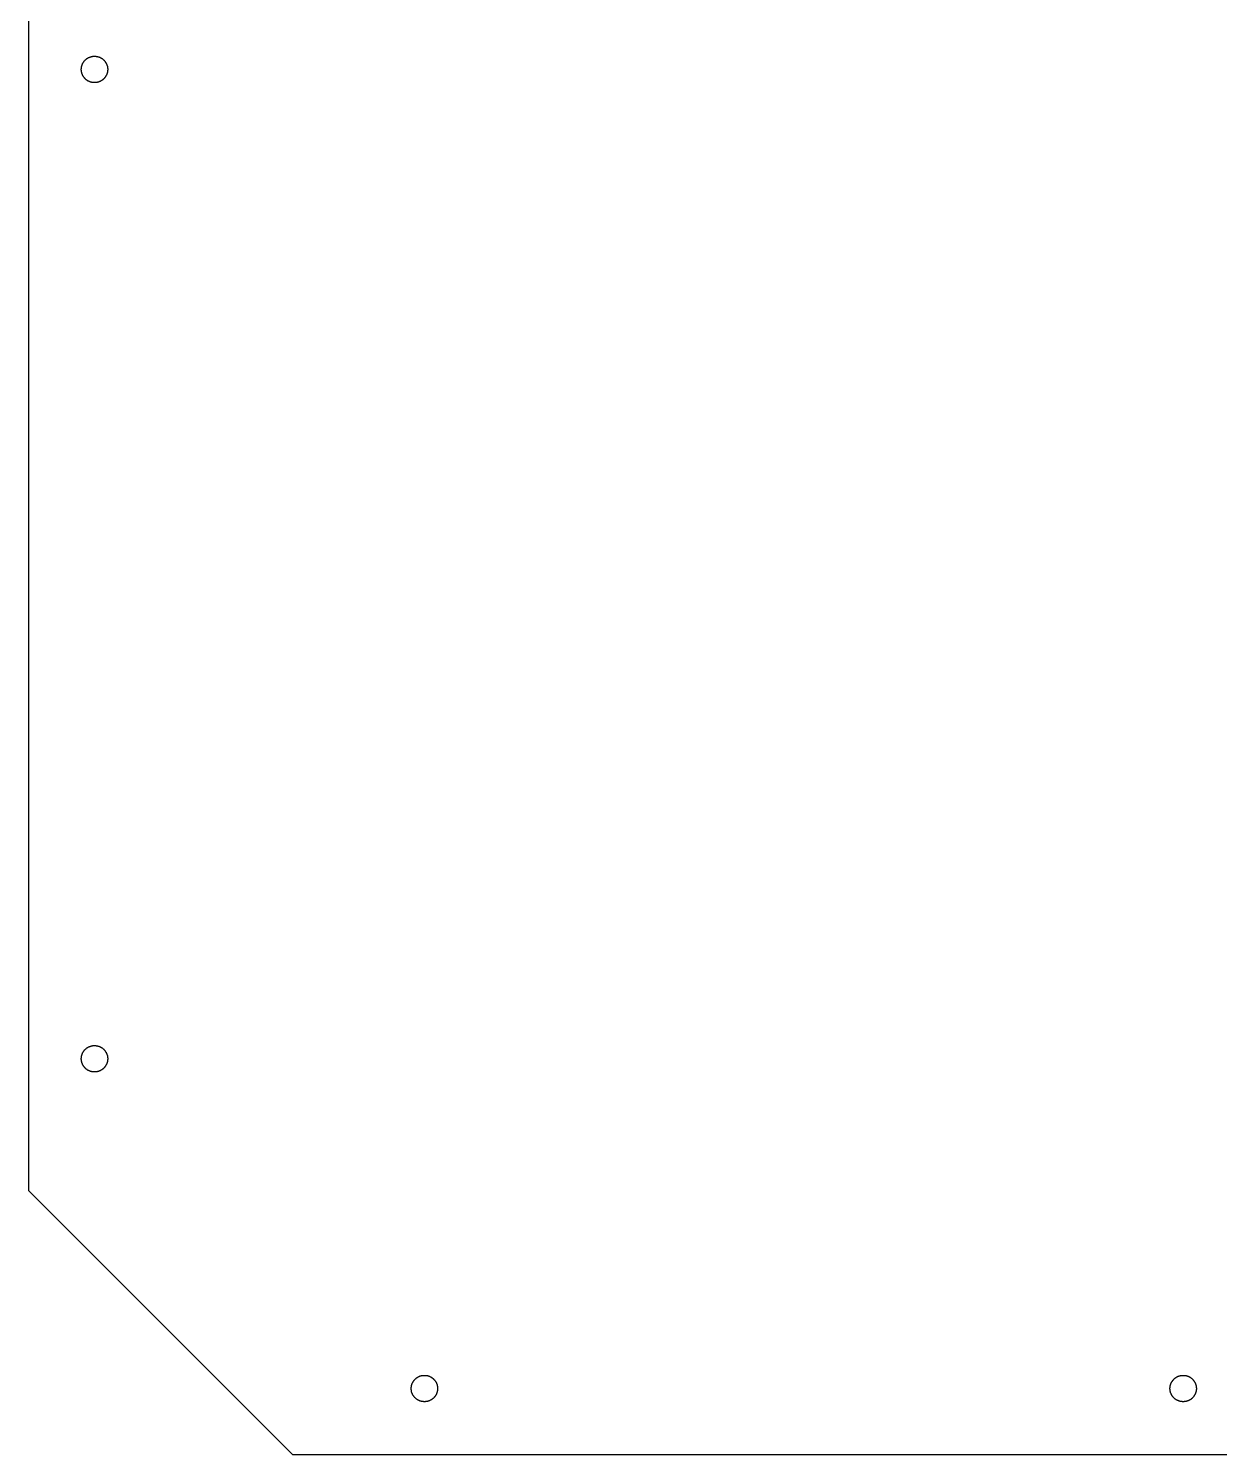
# Model space of a CAD drawing. Extents: x 236 to 586, y -178 to 243.
# Drawn here: x 236.4 to 416.9, y -177.5 to 38.7 of the extents above; entities that cross this region are included whole.
import ezdxf

# ---------------------------------------------------------------- set-up
doc = ezdxf.new("R2010")
doc.units = 0
doc.layers.get('0').update_dxf_attribs({"linetype": 'continuous'})

# ---------------------------------------------------------------- blocks, each defined once
blk = doc.blocks.new('PART__FEATURE')
at = {"color": 0}
for p, q in [((236.38, 202.5), (236.38, -137.5)), ((236.38, -137.5), (276.38, -177.5)), ((276.38, -177.5), (546.38, -177.5))]:
    blk.add_line(p, q, dxfattribs=at)
for points in [[(246.38, 30.5), (246.33, 30.5), (246.28, 30.5), (246.23, 30.51), (246.18, 30.51), (246.13, 30.52), (246.08, 30.52), (246.03, 30.53), (245.98, 30.54), (245.94, 30.55), (245.89, 30.56), (245.84, 30.58), (245.79, 30.59), (245.74, 30.6), (245.7, 30.62), (245.65, 30.64), (245.6, 30.66), (245.56, 30.68), (245.51, 30.7), (245.47, 30.72), (245.42, 30.74), (245.38, 30.77), (245.34, 30.79), (245.29, 30.82), (245.25, 30.85), (245.21, 30.88), (245.17, 30.91), (245.13, 30.94), (245.09, 30.97), (245.06, 31), (245.02, 31.04), (244.98, 31.07), (244.95, 31.11), (244.91, 31.14), (244.88, 31.18), (244.85, 31.22), (244.82, 31.26), (244.78, 31.3), (244.76, 31.34), (244.73, 31.38), (244.7, 31.42), (244.67, 31.46), (244.65, 31.5), (244.62, 31.55), (244.6, 31.59), (244.58, 31.64), (244.56, 31.68), (244.54, 31.73), (244.52, 31.78), (244.5, 31.82), (244.48, 31.87), (244.47, 31.92), (244.45, 31.97), (244.44, 32.01), (244.43, 32.06), (244.42, 32.11), (244.41, 32.16), (244.4, 32.21), (244.4, 32.26), (244.39, 32.31), (244.39, 32.36), (244.38, 32.41), (244.38, 32.46), (244.38, 32.51), (244.38, 32.56), (244.38, 32.61), (244.39, 32.66), (244.39, 32.71), (244.4, 32.76), (244.41, 32.81), (244.41, 32.86), (244.42, 32.91), (244.43, 32.95), (244.45, 33), (244.46, 33.05), (244.47, 33.1), (244.49, 33.15), (244.51, 33.19), (244.52, 33.24), (244.54, 33.29), (244.56, 33.33), (244.58, 33.38), (244.61, 33.42), (244.63, 33.47), (244.66, 33.51), (244.68, 33.55), (244.71, 33.59), (244.74, 33.64), (244.76, 33.68), (244.79, 33.72), (244.83, 33.76), (244.86, 33.79), (244.89, 33.83), (244.92, 33.87), (244.96, 33.91), (244.99, 33.94), (245.03, 33.97), (245.07, 34.01), (245.11, 34.04), (245.15, 34.07), (245.18, 34.1), (245.23, 34.13), (245.27, 34.16), (245.31, 34.19), (245.35, 34.21), (245.39, 34.24), (245.44, 34.26), (245.48, 34.29), (245.53, 34.31), (245.57, 34.33), (245.62, 34.35), (245.67, 34.37), (245.71, 34.38), (245.76, 34.4), (245.81, 34.42), (245.86, 34.43), (245.9, 34.44), (245.95, 34.45), (246, 34.46), (246.05, 34.47), (246.1, 34.48), (246.15, 34.49), (246.2, 34.49), (246.25, 34.5), (246.3, 34.5), (246.35, 34.5), (246.4, 34.5), (246.45, 34.5), (246.5, 34.5), (246.55, 34.49), (246.6, 34.49), (246.65, 34.48), (246.7, 34.47), (246.75, 34.47), (246.8, 34.46), (246.84, 34.45), (246.89, 34.43), (246.94, 34.42), (246.99, 34.41), (247.04, 34.39), (247.08, 34.37), (247.13, 34.35), (247.18, 34.34), (247.22, 34.32), (247.27, 34.29), (247.31, 34.27), (247.36, 34.25), (247.4, 34.22), (247.44, 34.2), (247.48, 34.17), (247.53, 34.14), (247.57, 34.11), (247.61, 34.08), (247.64, 34.05), (247.68, 34.02), (247.72, 33.99), (247.76, 33.95), (247.79, 33.92), (247.83, 33.88), (247.86, 33.84), (247.9, 33.81), (247.93, 33.77), (247.96, 33.73), (247.99, 33.69), (248.02, 33.65), (248.05, 33.61), (248.07, 33.57), (248.1, 33.52), (248.13, 33.48), (248.15, 33.44), (248.17, 33.39), (248.19, 33.35), (248.21, 33.3), (248.23, 33.26), (248.25, 33.21), (248.27, 33.16), (248.29, 33.11), (248.3, 33.07), (248.31, 33.02), (248.33, 32.97), (248.34, 32.92), (248.35, 32.87), (248.36, 32.82), (248.36, 32.77), (248.37, 32.72), (248.37, 32.67), (248.38, 32.62), (248.38, 32.57), (248.38, 32.52), (248.38, 32.47), (248.38, 32.42), (248.38, 32.37), (248.37, 32.33), (248.37, 32.28), (248.36, 32.23), (248.36, 32.18), (248.35, 32.13), (248.34, 32.08), (248.33, 32.03), (248.31, 31.98), (248.3, 31.93), (248.28, 31.88), (248.27, 31.84), (248.25, 31.79), (248.23, 31.74), (248.21, 31.7), (248.19, 31.65), (248.17, 31.61), (248.15, 31.56), (248.12, 31.52), (248.1, 31.48), (248.07, 31.43), (248.05, 31.39), (248.02, 31.35), (247.99, 31.31), (247.96, 31.27), (247.93, 31.23), (247.9, 31.19), (247.86, 31.15), (247.83, 31.12), (247.79, 31.08), (247.76, 31.05), (247.72, 31.01), (247.68, 30.98), (247.64, 30.95), (247.61, 30.92), (247.57, 30.89), (247.52, 30.86), (247.48, 30.83), (247.44, 30.8), (247.4, 30.78), (247.36, 30.75), (247.31, 30.73), (247.27, 30.71), (247.22, 30.68), (247.18, 30.66), (247.13, 30.65), (247.08, 30.63), (247.04, 30.61), (246.99, 30.59), (246.94, 30.58), (246.89, 30.57), (246.84, 30.55), (246.8, 30.54), (246.75, 30.53), (246.7, 30.52), (246.65, 30.52), (246.6, 30.51), (246.55, 30.51), (246.5, 30.5), (246.45, 30.5), (246.4, 30.5)], [(246.38, -119.5), (246.33, -119.5), (246.28, -119.5), (246.23, -119.49), (246.18, -119.49), (246.13, -119.48), (246.08, -119.48), (246.03, -119.47), (245.98, -119.46), (245.94, -119.45), (245.89, -119.44), (245.84, -119.42), (245.79, -119.41), (245.74, -119.4), (245.7, -119.38), (245.65, -119.36), (245.6, -119.34), (245.56, -119.32), (245.51, -119.3), (245.47, -119.28), (245.42, -119.26), (245.38, -119.23), (245.34, -119.21), (245.29, -119.18), (245.25, -119.15), (245.21, -119.12), (245.17, -119.09), (245.13, -119.06), (245.09, -119.03), (245.06, -119), (245.02, -118.96), (244.98, -118.93), (244.95, -118.89), (244.91, -118.86), (244.88, -118.82), (244.85, -118.78), (244.82, -118.74), (244.78, -118.7), (244.76, -118.66), (244.73, -118.62), (244.7, -118.58), (244.67, -118.54), (244.65, -118.5), (244.62, -118.45), (244.6, -118.41), (244.58, -118.36), (244.56, -118.32), (244.54, -118.27), (244.52, -118.22), (244.5, -118.18), (244.48, -118.13), (244.47, -118.08), (244.45, -118.03), (244.44, -117.99), (244.43, -117.94), (244.42, -117.89), (244.41, -117.84), (244.4, -117.79), (244.4, -117.74), (244.39, -117.69), (244.39, -117.64), (244.38, -117.59), (244.38, -117.54), (244.38, -117.49), (244.38, -117.44), (244.38, -117.39), (244.39, -117.34), (244.39, -117.29), (244.4, -117.24), (244.41, -117.19), (244.41, -117.14), (244.42, -117.09), (244.43, -117.05), (244.45, -117), (244.46, -116.95), (244.47, -116.9), (244.49, -116.85), (244.51, -116.81), (244.52, -116.76), (244.54, -116.71), (244.56, -116.67), (244.58, -116.62), (244.61, -116.58), (244.63, -116.53), (244.66, -116.49), (244.68, -116.45), (244.71, -116.41), (244.74, -116.36), (244.76, -116.32), (244.79, -116.28), (244.83, -116.24), (244.86, -116.21), (244.89, -116.17), (244.92, -116.13), (244.96, -116.09), (244.99, -116.06), (245.03, -116.03), (245.07, -115.99), (245.11, -115.96), (245.15, -115.93), (245.18, -115.9), (245.23, -115.87), (245.27, -115.84), (245.31, -115.81), (245.35, -115.79), (245.39, -115.76), (245.44, -115.74), (245.48, -115.71), (245.53, -115.69), (245.57, -115.67), (245.62, -115.65), (245.67, -115.63), (245.71, -115.62), (245.76, -115.6), (245.81, -115.58), (245.86, -115.57), (245.9, -115.56), (245.95, -115.55), (246, -115.54), (246.05, -115.53), (246.1, -115.52), (246.15, -115.51), (246.2, -115.51), (246.25, -115.5), (246.3, -115.5), (246.35, -115.5), (246.4, -115.5), (246.45, -115.5), (246.5, -115.5), (246.55, -115.51), (246.6, -115.51), (246.65, -115.52), (246.7, -115.53), (246.75, -115.53), (246.8, -115.54), (246.84, -115.55), (246.89, -115.57), (246.94, -115.58), (246.99, -115.59), (247.04, -115.61), (247.08, -115.63), (247.13, -115.65), (247.18, -115.66), (247.22, -115.68), (247.27, -115.71), (247.31, -115.73), (247.36, -115.75), (247.4, -115.78), (247.44, -115.8), (247.48, -115.83), (247.53, -115.86), (247.57, -115.89), (247.61, -115.92), (247.64, -115.95), (247.68, -115.98), (247.72, -116.01), (247.76, -116.05), (247.79, -116.08), (247.83, -116.12), (247.86, -116.16), (247.9, -116.19), (247.93, -116.23), (247.96, -116.27), (247.99, -116.31), (248.02, -116.35), (248.05, -116.39), (248.07, -116.43), (248.1, -116.48), (248.13, -116.52), (248.15, -116.56), (248.17, -116.61), (248.19, -116.65), (248.21, -116.7), (248.23, -116.74), (248.25, -116.79), (248.27, -116.84), (248.29, -116.89), (248.3, -116.93), (248.31, -116.98), (248.33, -117.03), (248.34, -117.08), (248.35, -117.13), (248.36, -117.18), (248.36, -117.23), (248.37, -117.28), (248.37, -117.33), (248.38, -117.38), (248.38, -117.43), (248.38, -117.48), (248.38, -117.53), (248.38, -117.58), (248.38, -117.63), (248.37, -117.67), (248.37, -117.72), (248.36, -117.77), (248.36, -117.82), (248.35, -117.87), (248.34, -117.92), (248.33, -117.97), (248.31, -118.02), (248.3, -118.07), (248.28, -118.12), (248.27, -118.16), (248.25, -118.21), (248.23, -118.26), (248.21, -118.3), (248.19, -118.35), (248.17, -118.39), (248.15, -118.44), (248.12, -118.48), (248.1, -118.52), (248.07, -118.57), (248.05, -118.61), (248.02, -118.65), (247.99, -118.69), (247.96, -118.73), (247.93, -118.77), (247.9, -118.81), (247.86, -118.85), (247.83, -118.88), (247.79, -118.92), (247.76, -118.95), (247.72, -118.99), (247.68, -119.02), (247.64, -119.05), (247.61, -119.08), (247.57, -119.11), (247.52, -119.14), (247.48, -119.17), (247.44, -119.2), (247.4, -119.22), (247.36, -119.25), (247.31, -119.27), (247.27, -119.29), (247.22, -119.32), (247.18, -119.34), (247.13, -119.35), (247.08, -119.37), (247.04, -119.39), (246.99, -119.41), (246.94, -119.42), (246.89, -119.43), (246.84, -119.45), (246.8, -119.46), (246.75, -119.47), (246.7, -119.48), (246.65, -119.48), (246.6, -119.49), (246.55, -119.49), (246.5, -119.5), (246.45, -119.5), (246.4, -119.5)], [(296.38, -169.5), (296.33, -169.5), (296.28, -169.5), (296.23, -169.49), (296.18, -169.49), (296.13, -169.48), (296.08, -169.48), (296.03, -169.47), (295.98, -169.46), (295.94, -169.45), (295.89, -169.44), (295.84, -169.42), (295.79, -169.41), (295.74, -169.4), (295.7, -169.38), (295.65, -169.36), (295.6, -169.34), (295.56, -169.32), (295.51, -169.3), (295.47, -169.28), (295.42, -169.26), (295.38, -169.23), (295.34, -169.21), (295.29, -169.18), (295.25, -169.15), (295.21, -169.12), (295.17, -169.09), (295.13, -169.06), (295.09, -169.03), (295.06, -169), (295.02, -168.96), (294.98, -168.93), (294.95, -168.89), (294.91, -168.86), (294.88, -168.82), (294.85, -168.78), (294.82, -168.74), (294.78, -168.7), (294.76, -168.66), (294.73, -168.62), (294.7, -168.58), (294.67, -168.54), (294.65, -168.5), (294.62, -168.45), (294.6, -168.41), (294.58, -168.36), (294.56, -168.32), (294.54, -168.27), (294.52, -168.22), (294.5, -168.18), (294.48, -168.13), (294.47, -168.08), (294.45, -168.03), (294.44, -167.99), (294.43, -167.94), (294.42, -167.89), (294.41, -167.84), (294.4, -167.79), (294.4, -167.74), (294.39, -167.69), (294.39, -167.64), (294.38, -167.59), (294.38, -167.54), (294.38, -167.49), (294.38, -167.44), (294.38, -167.39), (294.39, -167.34), (294.39, -167.29), (294.4, -167.24), (294.41, -167.19), (294.41, -167.14), (294.42, -167.09), (294.43, -167.05), (294.45, -167), (294.46, -166.95), (294.47, -166.9), (294.49, -166.85), (294.51, -166.81), (294.52, -166.76), (294.54, -166.71), (294.56, -166.67), (294.58, -166.62), (294.61, -166.58), (294.63, -166.53), (294.66, -166.49), (294.68, -166.45), (294.71, -166.41), (294.74, -166.36), (294.76, -166.32), (294.79, -166.28), (294.83, -166.24), (294.86, -166.21), (294.89, -166.17), (294.92, -166.13), (294.96, -166.09), (294.99, -166.06), (295.03, -166.03), (295.07, -165.99), (295.11, -165.96), (295.15, -165.93), (295.18, -165.9), (295.23, -165.87), (295.27, -165.84), (295.31, -165.81), (295.35, -165.79), (295.39, -165.76), (295.44, -165.74), (295.48, -165.71), (295.53, -165.69), (295.57, -165.67), (295.62, -165.65), (295.67, -165.63), (295.71, -165.62), (295.76, -165.6), (295.81, -165.58), (295.86, -165.57), (295.9, -165.56), (295.95, -165.55), (296, -165.54), (296.05, -165.53), (296.1, -165.52), (296.15, -165.51), (296.2, -165.51), (296.25, -165.5), (296.3, -165.5), (296.35, -165.5), (296.4, -165.5), (296.45, -165.5), (296.5, -165.5), (296.55, -165.51), (296.6, -165.51), (296.65, -165.52), (296.7, -165.53), (296.75, -165.53), (296.8, -165.54), (296.84, -165.55), (296.89, -165.57), (296.94, -165.58), (296.99, -165.59), (297.04, -165.61), (297.08, -165.63), (297.13, -165.65), (297.18, -165.66), (297.22, -165.68), (297.27, -165.71), (297.31, -165.73), (297.36, -165.75), (297.4, -165.78), (297.44, -165.8), (297.48, -165.83), (297.53, -165.86), (297.57, -165.89), (297.61, -165.92), (297.64, -165.95), (297.68, -165.98), (297.72, -166.01), (297.76, -166.05), (297.79, -166.08), (297.83, -166.12), (297.86, -166.16), (297.9, -166.19), (297.93, -166.23), (297.96, -166.27), (297.99, -166.31), (298.02, -166.35), (298.05, -166.39), (298.07, -166.43), (298.1, -166.48), (298.13, -166.52), (298.15, -166.56), (298.17, -166.61), (298.19, -166.65), (298.21, -166.7), (298.23, -166.74), (298.25, -166.79), (298.27, -166.84), (298.29, -166.89), (298.3, -166.93), (298.31, -166.98), (298.33, -167.03), (298.34, -167.08), (298.35, -167.13), (298.36, -167.18), (298.36, -167.23), (298.37, -167.28), (298.37, -167.33), (298.38, -167.38), (298.38, -167.43), (298.38, -167.48), (298.38, -167.53), (298.38, -167.58), (298.38, -167.63), (298.37, -167.67), (298.37, -167.72), (298.36, -167.77), (298.36, -167.82), (298.35, -167.87), (298.34, -167.92), (298.33, -167.97), (298.31, -168.02), (298.3, -168.07), (298.28, -168.12), (298.27, -168.16), (298.25, -168.21), (298.23, -168.26), (298.21, -168.3), (298.19, -168.35), (298.17, -168.39), (298.15, -168.44), (298.12, -168.48), (298.1, -168.52), (298.07, -168.57), (298.05, -168.61), (298.02, -168.65), (297.99, -168.69), (297.96, -168.73), (297.93, -168.77), (297.9, -168.81), (297.86, -168.85), (297.83, -168.88), (297.79, -168.92), (297.76, -168.95), (297.72, -168.99), (297.68, -169.02), (297.64, -169.05), (297.61, -169.08), (297.57, -169.11), (297.52, -169.14), (297.48, -169.17), (297.44, -169.2), (297.4, -169.22), (297.36, -169.25), (297.31, -169.27), (297.27, -169.29), (297.22, -169.32), (297.18, -169.34), (297.13, -169.35), (297.08, -169.37), (297.04, -169.39), (296.99, -169.41), (296.94, -169.42), (296.89, -169.43), (296.84, -169.45), (296.8, -169.46), (296.75, -169.47), (296.7, -169.48), (296.65, -169.48), (296.6, -169.49), (296.55, -169.49), (296.5, -169.5), (296.45, -169.5), (296.4, -169.5)], [(411.38, -169.5), (411.33, -169.5), (411.28, -169.5), (411.23, -169.49), (411.18, -169.49), (411.13, -169.48), (411.08, -169.48), (411.03, -169.47), (410.98, -169.46), (410.94, -169.45), (410.89, -169.44), (410.84, -169.42), (410.79, -169.41), (410.74, -169.4), (410.7, -169.38), (410.65, -169.36), (410.6, -169.34), (410.56, -169.32), (410.51, -169.3), (410.47, -169.28), (410.42, -169.26), (410.38, -169.23), (410.34, -169.21), (410.29, -169.18), (410.25, -169.15), (410.21, -169.12), (410.17, -169.09), (410.13, -169.06), (410.09, -169.03), (410.06, -169), (410.02, -168.96), (409.98, -168.93), (409.95, -168.89), (409.91, -168.86), (409.88, -168.82), (409.85, -168.78), (409.82, -168.74), (409.78, -168.7), (409.76, -168.66), (409.73, -168.62), (409.7, -168.58), (409.67, -168.54), (409.65, -168.5), (409.62, -168.45), (409.6, -168.41), (409.58, -168.36), (409.56, -168.32), (409.54, -168.27), (409.52, -168.22), (409.5, -168.18), (409.48, -168.13), (409.47, -168.08), (409.45, -168.03), (409.44, -167.99), (409.43, -167.94), (409.42, -167.89), (409.41, -167.84), (409.4, -167.79), (409.4, -167.74), (409.39, -167.69), (409.39, -167.64), (409.38, -167.59), (409.38, -167.54), (409.38, -167.49), (409.38, -167.44), (409.38, -167.39), (409.39, -167.34), (409.39, -167.29), (409.4, -167.24), (409.41, -167.19), (409.41, -167.14), (409.42, -167.09), (409.43, -167.05), (409.45, -167), (409.46, -166.95), (409.47, -166.9), (409.49, -166.85), (409.51, -166.81), (409.52, -166.76), (409.54, -166.71), (409.56, -166.67), (409.58, -166.62), (409.61, -166.58), (409.63, -166.53), (409.66, -166.49), (409.68, -166.45), (409.71, -166.41), (409.74, -166.36), (409.76, -166.32), (409.79, -166.28), (409.83, -166.24), (409.86, -166.21), (409.89, -166.17), (409.92, -166.13), (409.96, -166.09), (409.99, -166.06), (410.03, -166.03), (410.07, -165.99), (410.11, -165.96), (410.15, -165.93), (410.18, -165.9), (410.23, -165.87), (410.27, -165.84), (410.31, -165.81), (410.35, -165.79), (410.39, -165.76), (410.44, -165.74), (410.48, -165.71), (410.53, -165.69), (410.57, -165.67), (410.62, -165.65), (410.67, -165.63), (410.71, -165.62), (410.76, -165.6), (410.81, -165.58), (410.86, -165.57), (410.9, -165.56), (410.95, -165.55), (411, -165.54), (411.05, -165.53), (411.1, -165.52), (411.15, -165.51), (411.2, -165.51), (411.25, -165.5), (411.3, -165.5), (411.35, -165.5), (411.4, -165.5), (411.45, -165.5), (411.5, -165.5), (411.55, -165.51), (411.6, -165.51), (411.65, -165.52), (411.7, -165.53), (411.75, -165.53), (411.8, -165.54), (411.84, -165.55), (411.89, -165.57), (411.94, -165.58), (411.99, -165.59), (412.04, -165.61), (412.08, -165.63), (412.13, -165.65), (412.18, -165.66), (412.22, -165.68), (412.27, -165.71), (412.31, -165.73), (412.36, -165.75), (412.4, -165.78), (412.44, -165.8), (412.48, -165.83), (412.53, -165.86), (412.57, -165.89), (412.61, -165.92), (412.64, -165.95), (412.68, -165.98), (412.72, -166.01), (412.76, -166.05), (412.79, -166.08), (412.83, -166.12), (412.86, -166.16), (412.9, -166.19), (412.93, -166.23), (412.96, -166.27), (412.99, -166.31), (413.02, -166.35), (413.05, -166.39), (413.07, -166.43), (413.1, -166.48), (413.13, -166.52), (413.15, -166.56), (413.17, -166.61), (413.19, -166.65), (413.21, -166.7), (413.23, -166.74), (413.25, -166.79), (413.27, -166.84), (413.29, -166.89), (413.3, -166.93), (413.31, -166.98), (413.33, -167.03), (413.34, -167.08), (413.35, -167.13), (413.36, -167.18), (413.36, -167.23), (413.37, -167.28), (413.37, -167.33), (413.38, -167.38), (413.38, -167.43), (413.38, -167.48), (413.38, -167.53), (413.38, -167.58), (413.38, -167.63), (413.37, -167.67), (413.37, -167.72), (413.36, -167.77), (413.36, -167.82), (413.35, -167.87), (413.34, -167.92), (413.33, -167.97), (413.31, -168.02), (413.3, -168.07), (413.28, -168.12), (413.27, -168.16), (413.25, -168.21), (413.23, -168.26), (413.21, -168.3), (413.19, -168.35), (413.17, -168.39), (413.15, -168.44), (413.12, -168.48), (413.1, -168.52), (413.07, -168.57), (413.05, -168.61), (413.02, -168.65), (412.99, -168.69), (412.96, -168.73), (412.93, -168.77), (412.9, -168.81), (412.86, -168.85), (412.83, -168.88), (412.79, -168.92), (412.76, -168.95), (412.72, -168.99), (412.68, -169.02), (412.64, -169.05), (412.61, -169.08), (412.57, -169.11), (412.52, -169.14), (412.48, -169.17), (412.44, -169.2), (412.4, -169.22), (412.36, -169.25), (412.31, -169.27), (412.27, -169.29), (412.22, -169.32), (412.18, -169.34), (412.13, -169.35), (412.08, -169.37), (412.04, -169.39), (411.99, -169.41), (411.94, -169.42), (411.89, -169.43), (411.84, -169.45), (411.8, -169.46), (411.75, -169.47), (411.7, -169.48), (411.65, -169.48), (411.6, -169.49), (411.55, -169.49), (411.5, -169.5), (411.45, -169.5), (411.4, -169.5)]]:
    blk.add_lwpolyline(points, close=True, dxfattribs=at)

msp = doc.modelspace()

# ---------------------------------------------------------------- block references
at = {"color": 0}
msp.add_blockref('PART__FEATURE', (0, 0), dxfattribs=at)

doc.saveas('drawing.dxf')
